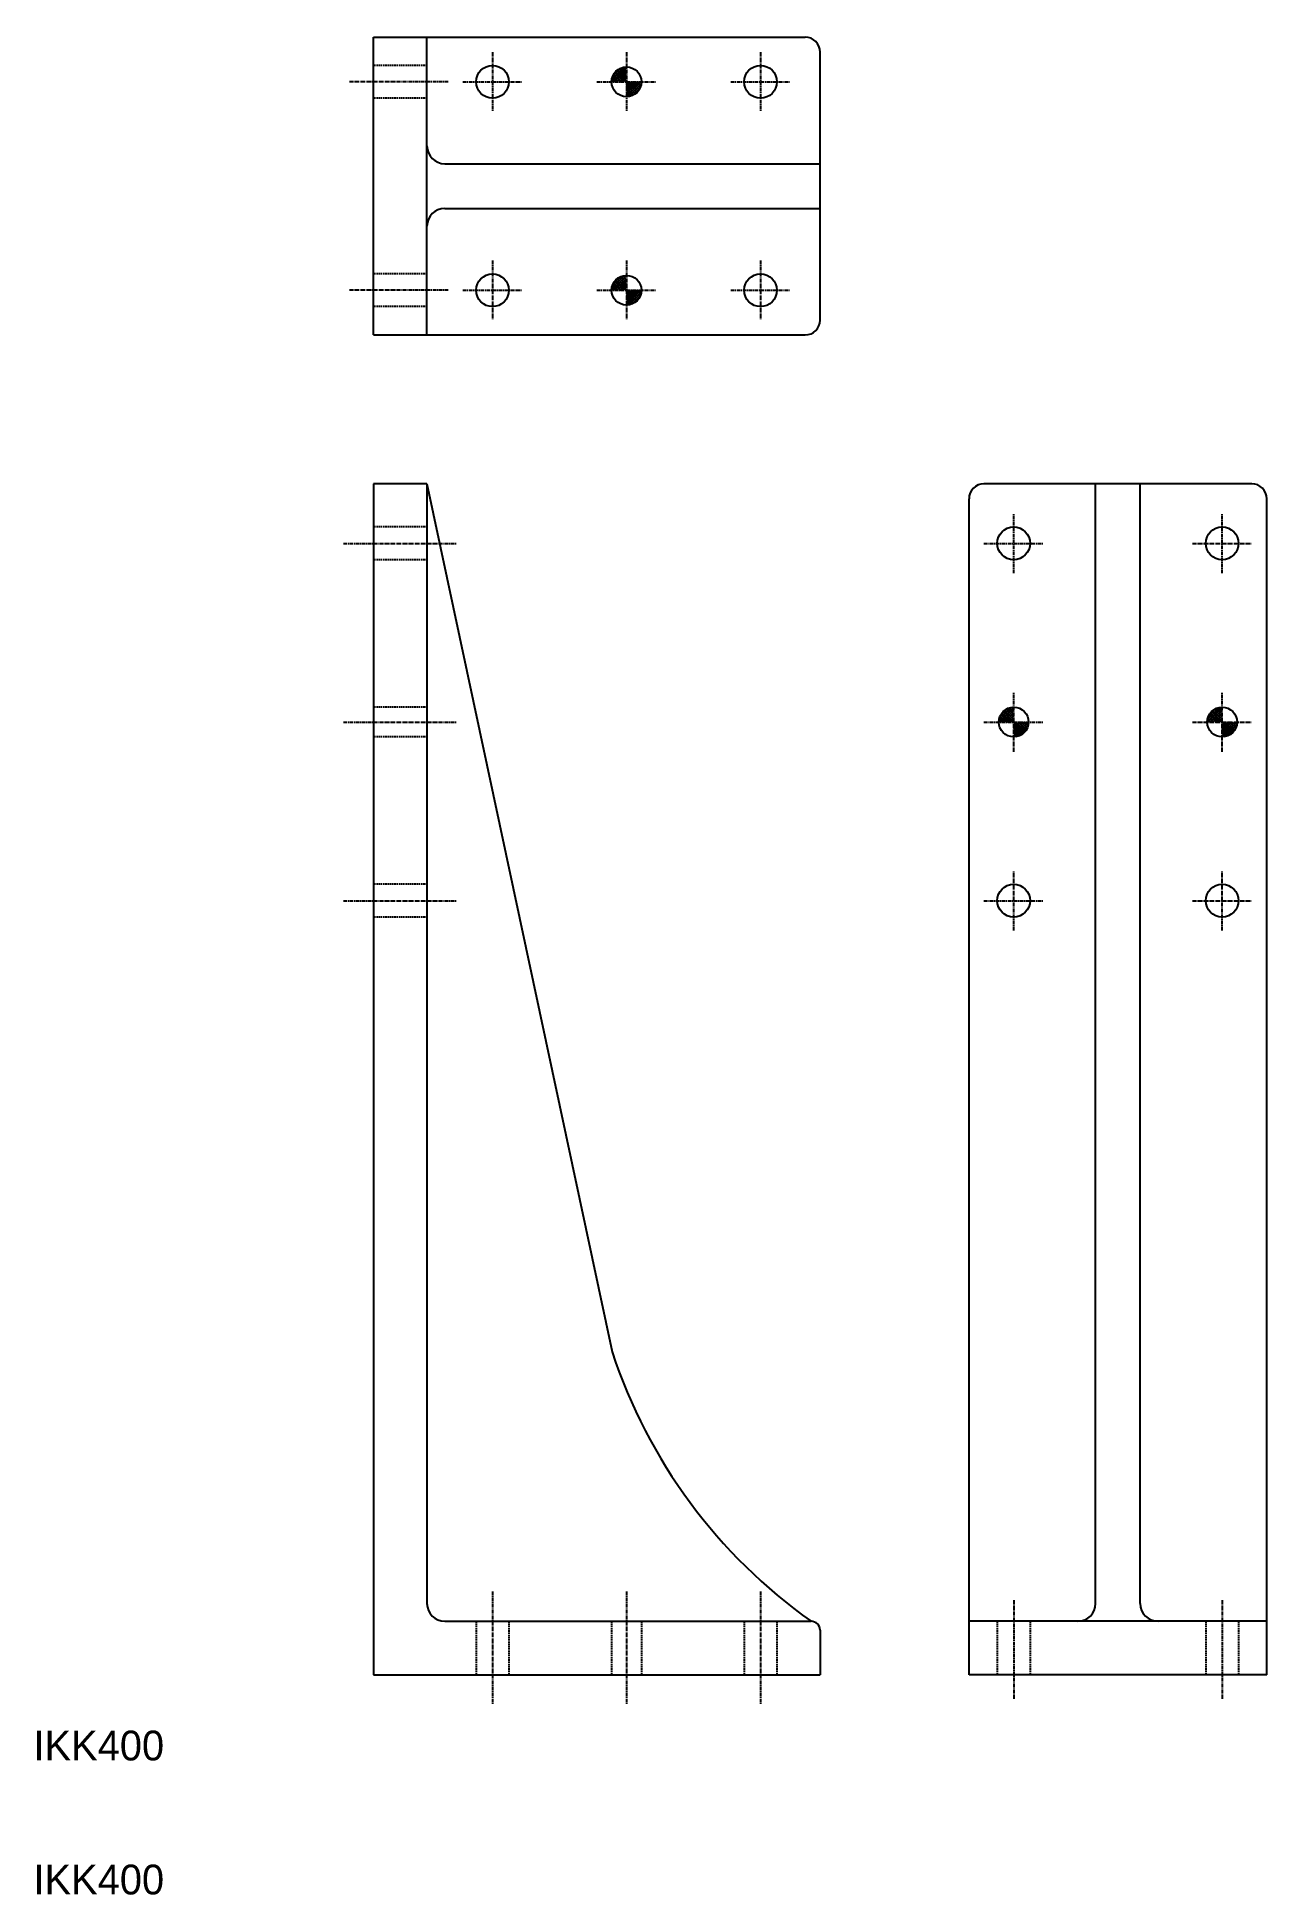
# Model space of a CAD drawing. Extents: x 51 to 464, y 50 to 674.
import ezdxf

# ---------------------------------------------------------------- set-up
doc = ezdxf.new("R2010")
doc.units = 0
doc.linetypes.add('CENTER', pattern=[2, 1.25, -0.25, 0.25, -0.25])
doc.linetypes.add('DASHED', pattern=[0.75, 0.5, -0.25])
doc.layers.get('0').update_dxf_attribs({"linetype": 'CONTINUOUS'})
doc.layers.add('CENTER', color=1, linetype='CENTER')

# ---------------------------------------------------------------- blocks, each defined once
blk = doc.blocks.new('*X3')
at = {"color": 0, "linetype": 'CONTINUOUS'}
for p, q in [((-4.48, 0), (-4.98, 0.49)), ((-4.93, 0.83), (-0.83, 4.93)), ((-4.87, 0), (0, 4.87)), ((-3.6, 0), (-4.84, 1.24)), ((-2.72, 0), (-4.62, 1.91)), ((-4.53, 2.11), (-2.11, 4.53)), ((-1.83, 0), (-4.33, 2.5)), ((-3.99, 0), (0, 3.99)), ((-0.95, 0), (-3.98, 3.03)), ((-0.07, 0), (-3.57, 3.5)), ((-3.11, 0), (0, 3.11)), ((0, 0.82), (-3.1, 3.92)), ((0, 1.7), (-2.58, 4.28)), ((-2.22, 0), (0, 2.22)), ((0, 2.59), (-2, 4.58)), ((0, 3.47), (-1.35, 4.82)), ((-1.34, 0), (0, 1.34)), ((0, 4.35), (-0.61, 4.96)), ((-0.45, 0), (0, 0.45)), ((0, -4.85), (4.85, 0)), ((0, -3.97), (3.97, 0)), ((0, -3.08), (3.08, 0)), ((0, -2.2), (2.2, 0)), ((0, -1.31), (1.31, 0)), ((0, -0.43), (0.43, 0)), ((3.92, -3.1), (0.82, 0)), ((4.28, -2.58), (1.7, 0)), ((4.58, -2), (2.59, 0)), ((4.82, -1.35), (3.47, 0)), ((4.96, -0.61), (4.35, 0)), ((3.5, -3.57), (0, -0.07)), ((3.03, -3.98), (0, -0.95)), ((2.5, -4.33), (0, -1.83)), ((1.91, -4.62), (0, -2.72)), ((1.24, -4.84), (0, -3.6)), ((0.49, -4.98), (0, -4.48)), ((0.8, -4.94), (4.94, -0.8)), ((2.06, -4.56), (4.56, -2.06))]:
    blk.add_line(p, q, dxfattribs=at)
blk = doc.blocks.new('KNOCK')
at = {"color": 7, "linetype": 'CONTINUOUS'}
blk.add_blockref('*X3', (0, 0), dxfattribs=at)

msp = doc.modelspace()

# ---------------------------------------------------------------- linework, layer by layer
at = {"color": 7, "linetype": 'CONTINUOUS'}
for p, q in [((164.13, 673.72), (309.13, 673.72)), ((164.13, 573.72), (164.13, 673.72)), ((182.13, 573.72), (182.13, 673.72)), ((314.13, 578.72), (314.13, 668.72)), ((188.13, 631.22), (314.13, 631.22)), ((188.13, 616.22), (314.13, 616.22)), ((164.13, 598.72), (164.13, 598.72)), ((164.13, 573.72), (309.13, 573.72)), ((164.13, 523.72), (164.13, 123.72)), ((182.13, 523.72), (164.13, 523.72)), ((182.13, 523.72), (244.3, 232.18)), ((182.13, 523.72), (182.13, 147.72)), ((364.13, 123.72), (364.13, 518.72)), ((459.13, 523.72), (369.13, 523.72)), ((406.63, 147.72), (406.63, 523.72)), ((421.63, 147.72), (421.63, 523.72)), ((464.13, 123.72), (464.13, 518.72)), ((188.13, 141.72), (311.13, 141.72)), ((314.13, 138.72), (314.13, 123.72)), ((464.13, 141.72), (364.13, 141.72)), ((164.13, 123.72), (314.13, 123.72)), ((464.13, 123.72), (364.13, 123.72)), ((414.13, 123.72), (414.13, 123.72)), ((439.13, 123.72), (439.13, 123.72))]:
    msp.add_line(p, q, dxfattribs=at)
at = {"color": 3, "linetype": 'DASHED'}
for p, q in [((182.13, 664.22), (164.13, 664.22)), ((182.13, 653.22), (164.13, 653.22)), ((182.13, 594.22), (164.13, 594.22)), ((182.13, 583.22), (164.13, 583.22)), ((182.13, 509.22), (164.13, 509.22)), ((182.13, 498.22), (164.13, 498.22)), ((182.13, 448.72), (164.13, 448.72)), ((182.13, 438.72), (164.13, 438.72)), ((182.13, 389.22), (164.13, 389.22)), ((182.13, 378.22), (164.13, 378.22)), ((198.63, 141.72), (198.63, 123.72)), ((209.63, 141.72), (209.63, 123.72)), ((244.13, 141.72), (244.13, 123.72)), ((254.13, 141.72), (254.13, 123.72)), ((288.63, 141.72), (288.63, 123.72)), ((299.63, 141.72), (299.63, 123.72)), ((373.63, 141.72), (373.63, 123.72)), ((384.63, 141.72), (384.63, 123.72)), ((443.63, 141.72), (443.63, 123.72)), ((454.63, 141.72), (454.63, 123.72))]:
    msp.add_line(p, q, dxfattribs=at)
at = {"color": 7, "linetype": 'CONTINUOUS'}
for centre, radius in [((204.13, 658.72), 5.5), ((249.13, 658.72), 5), ((294.13, 658.72), 5.5), ((204.13, 588.72), 5.5), ((249.13, 588.72), 5), ((294.13, 588.72), 5.5), ((379.13, 503.72), 5.5), ((449.13, 503.72), 5.5), ((379.13, 443.72), 5), ((449.13, 443.72), 5), ((379.13, 383.72), 5.5), ((449.13, 383.72), 5.5)]:
    msp.add_circle(centre, radius, dxfattribs=at)
for centre, radius, start, end in [((309.13, 668.72), 5, 0, 90), ((188.13, 637.22), 6, 180, 270), ((188.13, 610.22), 6, 90, 180), ((309.13, 578.72), 5, 270, 0), ((369.13, 518.72), 5, 90, 180), ((459.13, 518.72), 5, 0, 90), ((415.25, 288.55), 180, 198.24993, 234.66053), ((188.13, 147.72), 6, 180, 270), ((400.63, 147.72), 6, 270, 0), ((427.63, 147.72), 6, 180, 270), ((311.13, 138.72), 3, 0, 90)]:
    msp.add_arc(centre, radius, start, end, dxfattribs=at)
at = {"layer": 'CENTER', "color": 1, "linetype": 'CENTER'}
for p, q in [((204.13, 668.72), (204.13, 648.72)), ((249.13, 668.72), (249.13, 648.72)), ((294.13, 668.72), (294.13, 648.72)), ((189.29, 658.72), (156.15, 658.72)), ((194.13, 658.72), (214.13, 658.72)), ((239.13, 658.72), (259.13, 658.72)), ((284.13, 658.72), (304.13, 658.72)), ((204.13, 598.72), (204.13, 578.72)), ((249.13, 598.72), (249.13, 578.72)), ((294.13, 598.72), (294.13, 578.72)), ((189.29, 588.72), (156.15, 588.72)), ((194.13, 588.72), (214.13, 588.72)), ((239.13, 588.72), (259.13, 588.72)), ((284.13, 588.72), (304.13, 588.72)), ((379.13, 493.72), (379.13, 513.72)), ((449.13, 493.72), (449.13, 513.72)), ((154.13, 503.72), (192.13, 503.72)), ((369.13, 503.72), (389.13, 503.72)), ((439.13, 503.72), (459.13, 503.72)), ((379.13, 433.72), (379.13, 453.72)), ((449.13, 433.72), (449.13, 453.72)), ((154.13, 443.72), (192.13, 443.72)), ((369.13, 443.72), (389.13, 443.72)), ((439.13, 443.72), (459.13, 443.72)), ((379.13, 373.72), (379.13, 393.72)), ((449.13, 373.72), (449.13, 393.72)), ((154.13, 383.72), (192.13, 383.72)), ((369.13, 383.72), (389.13, 383.72)), ((439.13, 383.72), (459.13, 383.72)), ((204.13, 151.72), (204.13, 113.72)), ((249.13, 151.72), (249.13, 113.72)), ((294.13, 151.72), (294.13, 113.72)), ((379.13, 148.87), (379.13, 115.73)), ((449.13, 148.87), (449.13, 115.73))]:
    msp.add_line(p, q, dxfattribs=at)

# ---------------------------------------------------------------- block references
at = {"color": 7, "linetype": 'CONTINUOUS'}
for p in [(249.13, 658.72), (249.13, 588.72), (379.13, 443.72), (449.13, 443.72)]:
    msp.add_blockref('KNOCK', p, dxfattribs=at)

# ---------------------------------------------------------------- texts
for p in [(50, 95), (50, 50)]:
    msp.add_text('IKK400', height=10, dxfattribs=at).set_placement(p)

doc.saveas('drawing.dxf')
